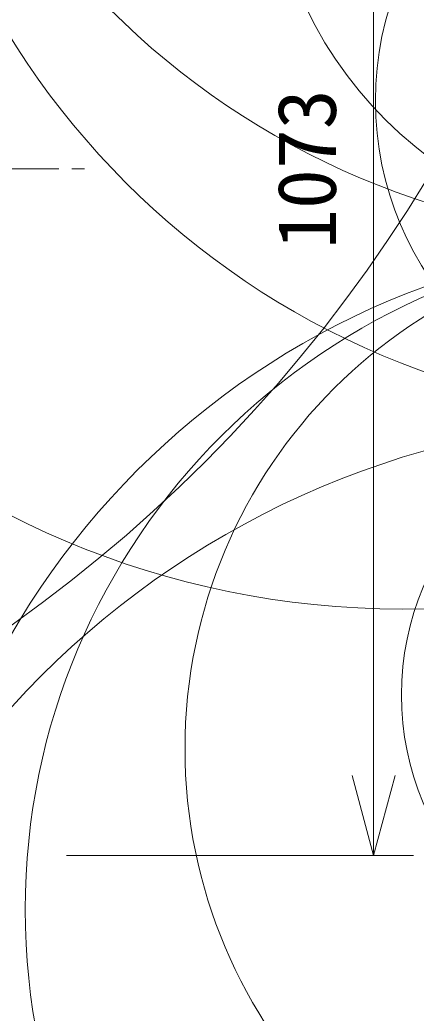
# Model space of a CAD drawing. Units: millimetres, scale not verified. Extents: x -62 to 72, y -57 to 89.
# Drawn here: x 24.64 to 37.02, y -7.76 to 23.26 of the extents above; entities that cross this region are included whole.
import ezdxf
from ezdxf.enums import TextEntityAlignment as Align

# ---------------------------------------------------------------- set-up
doc = ezdxf.new("R2010")
doc.units = ezdxf.units.MM
doc.header["$LTSCALE"] = 0.125
doc.linetypes.add('USER1', pattern=[28.575, 19.05, -3.175, 3.175, -3.175])
for name, color, linetype, lineweight in [('0-0_0', 7, 'Continuous', 18), ('0-4_SUNPO', 7, 'Continuous', 18), ('0-5_GAIKEI', 1, 'Continuous', 18)]:
    doc.layers.add(name, color=color, linetype=linetype, lineweight=lineweight)
doc.styles.add('ＭＳ ゴシック', font='')
doc.styles.get('ＭＳ ゴシック').set_extended_font_data('MS Gothic')

# ---------------------------------------------------------------- blocks, each defined once
blk = doc.blocks.new('_Open30')
at = {"layer": '0-0_0'}
blk.add_line((0, 0), (-1, 0), dxfattribs=at)
blk.add_lwpolyline([(-1, 0.26795), (0, 0), (-1, -0.26795)], dxfattribs=at)
blk = doc.blocks.new('D4')
at = {"layer": '0-4_SUNPO'}
for p, q in [((100.1789, 351.0514), (100.1789, 313.1594)), ((90.5881, 310.6594), (101.4289, 310.6594))]:
    blk.add_line(p, q, dxfattribs=at)
at = {"layer": '0-4_SUNPO', "xscale": 2.5, "yscale": 2.5, "rotation": 270}
blk.add_blockref('_Open30', (100.1789, 310.6594), dxfattribs=at)
at = {"layer": '0-4_SUNPO', "style": 'ＭＳ ゴシック'}
blk.add_text('1073', height=1.833, rotation=90, dxfattribs=at).set_placement((99.5539, 329.6054), align=Align.BOTTOM_LEFT)

msp = doc.modelspace()

# ---------------------------------------------------------------- linework, layer by layer
at = {"layer": '0-5_GAIKEI', "color": 9, "linetype": 'USER1'}
msp.add_line((-51.5275, 18.6045), (26.9592, 18.6045), dxfattribs=at)
at = {"layer": '0-5_GAIKEI'}
for centre, radius in [((-2.5785, 42.4632), 46.6759), ((44.8418, 40.9653), 24.5774), ((45.7665, 36.0027), 25.2036), ((36.5856, 31.8566), 27.0005), ((45.1067, 29.1779), 12.7871), ((45.682, 20.736), 9.9367), ((45.7648, -8.2655), 24.6874), ((45.7393, -4.5286), 20.9305), ((45.7221, 0.4988), 15.923), ((44.7682, -16.6818), 27.5158), ((45.211, 2.1756), 8.6533)]:
    msp.add_circle(centre, radius, dxfattribs=at)

# ---------------------------------------------------------------- block references
at = {"layer": '0-4_SUNPO'}
msp.add_blockref('D4', (-64.4907, -313.5009), dxfattribs=at)

doc.saveas('drawing.dxf')
